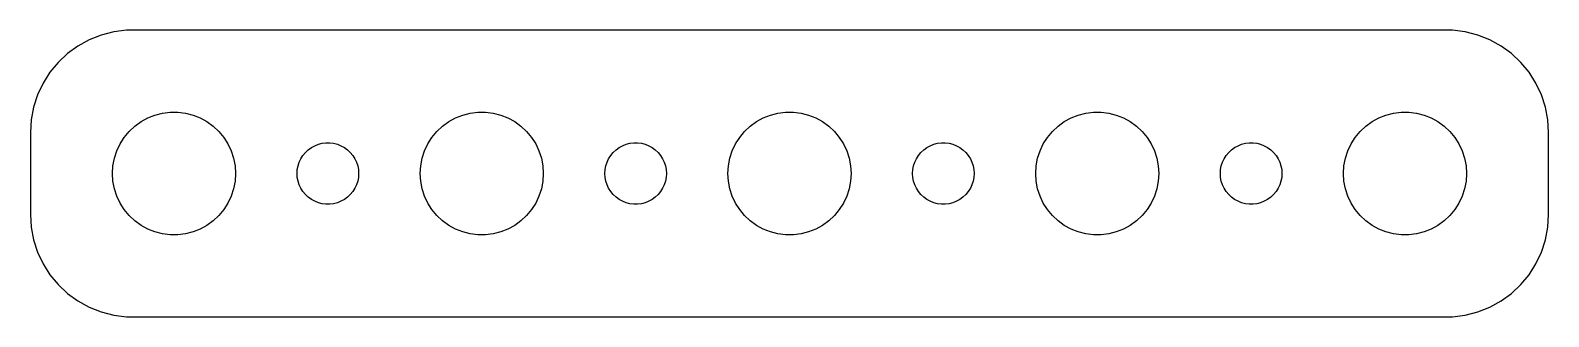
# Model space of a CAD drawing. Header units: metres. Extents: x -37 to 37, y 17 to 31.
import ezdxf

# ---------------------------------------------------------------- set-up
doc = ezdxf.new("R2010")
doc.units = ezdxf.units.M

msp = doc.modelspace()

# ---------------------------------------------------------------- linework, layer by layer
for p, q in [((-34.1289, 30.5241), (-34.6791, 30.2216)), ((-33.5451, 30.7553), (-34.1289, 30.5241)), ((-32.9369, 30.9114), (-33.5451, 30.7553)), ((-32.3139, 30.9901), (-32.9369, 30.9114)), ((32.3139, 30.9901), (-32.3139, 30.9901)), ((32.9369, 30.9114), (32.3139, 30.9901)), ((33.5451, 30.7553), (32.9369, 30.9114)), ((34.1289, 30.5241), (33.5451, 30.7553)), ((34.6791, 30.2216), (34.1289, 30.5241)), ((-35.1871, 29.8526), (-35.6448, 29.4227)), ((-34.6791, 30.2216), (-35.1871, 29.8526)), ((35.1871, 29.8526), (34.6791, 30.2216)), ((35.6448, 29.4227), (35.1871, 29.8526)), ((-36.0451, 28.9389), (-36.3815, 28.4088)), ((-35.6448, 29.4227), (-36.0451, 28.9389)), ((36.0451, 28.9389), (35.6448, 29.4227)), ((36.3815, 28.4088), (36.0451, 28.9389)), ((-36.3815, 28.4088), (-36.6489, 27.8406)), ((36.6489, 27.8406), (36.3815, 28.4088)), ((-36.6489, 27.8406), (-36.8429, 27.2434)), ((36.8429, 27.2434), (36.6489, 27.8406)), ((-36.8429, 27.2434), (-36.9606, 26.6267)), ((-31.6075, 26.533), (-31.2773, 26.7145)), ((-31.2773, 26.7145), (-30.927, 26.8532)), ((-30.927, 26.8532), (-30.5621, 26.9469)), ((-30.5621, 26.9469), (-30.1884, 26.9941)), ((-30.1884, 26.9941), (-29.8116, 26.9941)), ((-29.8116, 26.9941), (-29.4379, 26.9469)), ((-29.4379, 26.9469), (-29.0729, 26.8532)), ((-29.0729, 26.8532), (-28.7227, 26.7145)), ((-28.7227, 26.7145), (-28.3925, 26.533)), ((-16.6075, 26.533), (-16.2773, 26.7145)), ((-16.2773, 26.7145), (-15.927, 26.8532)), ((-15.927, 26.8532), (-15.5621, 26.9469)), ((-15.5621, 26.9469), (-15.1884, 26.9941)), ((-15.1884, 26.9941), (-14.8116, 26.9941)), ((-14.8116, 26.9941), (-14.4379, 26.9469)), ((-14.4379, 26.9469), (-14.0729, 26.8532)), ((-14.0729, 26.8532), (-13.7227, 26.7145)), ((-13.7227, 26.7145), (-13.3925, 26.533)), ((-1.60747, 26.533), (-1.27733, 26.7145)), ((-1.27733, 26.7145), (-0.92705, 26.8532)), ((-0.92705, 26.8532), (-0.56213, 26.9469)), ((-0.56213, 26.9469), (-0.18837, 26.9941)), ((-0.18837, 26.9941), (0.18837, 26.9941)), ((0.18837, 26.9941), (0.56213, 26.9469)), ((0.56213, 26.9469), (0.92705, 26.8532)), ((0.92705, 26.8532), (1.27733, 26.7145)), ((1.27733, 26.7145), (1.60747, 26.533)), ((13.3925, 26.533), (13.7227, 26.7145)), ((13.7227, 26.7145), (14.0729, 26.8532)), ((14.0729, 26.8532), (14.4379, 26.9469)), ((14.4379, 26.9469), (14.8116, 26.9941)), ((14.8116, 26.9941), (15.1884, 26.9941)), ((15.1884, 26.9941), (15.5621, 26.9469)), ((15.5621, 26.9469), (15.927, 26.8532)), ((15.927, 26.8532), (16.2773, 26.7145)), ((16.2773, 26.7145), (16.6075, 26.533)), ((28.3925, 26.533), (28.7227, 26.7145)), ((28.7227, 26.7145), (29.0729, 26.8532)), ((29.0729, 26.8532), (29.4379, 26.9469)), ((29.4379, 26.9469), (29.8116, 26.9941)), ((29.8116, 26.9941), (30.1884, 26.9941)), ((30.1884, 26.9941), (30.5621, 26.9469)), ((30.5621, 26.9469), (30.927, 26.8532)), ((30.927, 26.8532), (31.2773, 26.7145)), ((31.2773, 26.7145), (31.6075, 26.533)), ((36.9606, 26.6267), (36.8429, 27.2434)), ((-36.9606, 26.6267), (-37, 26)), ((-37, 26), (-37, 22)), ((-32.427, 25.7634), (-32.1869, 26.0536)), ((-32.1869, 26.0536), (-31.9123, 26.3115)), ((-31.9123, 26.3115), (-31.6075, 26.533)), ((-28.3925, 26.533), (-28.0877, 26.3115)), ((-28.0877, 26.3115), (-27.8131, 26.0536)), ((-27.8131, 26.0536), (-27.5729, 25.7634)), ((-17.427, 25.7634), (-17.1869, 26.0536)), ((-17.1869, 26.0536), (-16.9123, 26.3115)), ((-16.9123, 26.3115), (-16.6075, 26.533)), ((-13.3925, 26.533), (-13.0877, 26.3115)), ((-13.0877, 26.3115), (-12.8131, 26.0536)), ((-12.8131, 26.0536), (-12.5729, 25.7634)), ((-2.42705, 25.7634), (-2.1869, 26.0536)), ((-2.1869, 26.0536), (-1.91226, 26.3115)), ((-1.91226, 26.3115), (-1.60747, 26.533)), ((1.60747, 26.533), (1.91226, 26.3115)), ((1.91226, 26.3115), (2.1869, 26.0536)), ((2.1869, 26.0536), (2.42705, 25.7634)), ((12.5729, 25.7634), (12.8131, 26.0536)), ((12.8131, 26.0536), (13.0877, 26.3115)), ((13.0877, 26.3115), (13.3925, 26.533)), ((16.6075, 26.533), (16.9123, 26.3115)), ((16.9123, 26.3115), (17.1869, 26.0536)), ((17.1869, 26.0536), (17.427, 25.7634)), ((27.5729, 25.7634), (27.8131, 26.0536)), ((27.8131, 26.0536), (28.0877, 26.3115)), ((28.0877, 26.3115), (28.3925, 26.533)), ((31.6075, 26.533), (31.9123, 26.3115)), ((31.9123, 26.3115), (32.1869, 26.0536)), ((32.1869, 26.0536), (32.427, 25.7634)), ((37, 26), (36.9606, 26.6267)), ((37, 22), (37, 26)), ((-32.7893, 25.1044), (-32.6289, 25.4453)), ((-32.6289, 25.4453), (-32.427, 25.7634)), ((-27.5729, 25.7634), (-27.3711, 25.4453)), ((-27.3711, 25.4453), (-27.2107, 25.1044)), ((-23.4561, 25.1558), (-23.3037, 25.2665)), ((-23.3037, 25.2665), (-23.1387, 25.3572)), ((-23.1387, 25.3572), (-22.9635, 25.4266)), ((-22.9635, 25.4266), (-22.7811, 25.4734)), ((-22.7811, 25.4734), (-22.5942, 25.497)), ((-22.5942, 25.497), (-22.4058, 25.497)), ((-22.4058, 25.497), (-22.2189, 25.4734)), ((-22.2189, 25.4734), (-22.0365, 25.4266)), ((-22.0365, 25.4266), (-21.8613, 25.3572)), ((-21.8613, 25.3572), (-21.6963, 25.2665)), ((-21.6963, 25.2665), (-21.5439, 25.1558)), ((-17.7893, 25.1044), (-17.6289, 25.4453)), ((-17.6289, 25.4453), (-17.427, 25.7634)), ((-12.5729, 25.7634), (-12.3711, 25.4453)), ((-12.3711, 25.4453), (-12.2107, 25.1044)), ((-8.45613, 25.1558), (-8.30373, 25.2665)), ((-8.30373, 25.2665), (-8.13866, 25.3572)), ((-8.13866, 25.3572), (-7.96352, 25.4266)), ((-7.96352, 25.4266), (-7.78107, 25.4734)), ((-7.78107, 25.4734), (-7.59418, 25.497)), ((-7.59418, 25.497), (-7.40581, 25.497)), ((-7.40581, 25.497), (-7.21892, 25.4734)), ((-7.21892, 25.4734), (-7.03647, 25.4266)), ((-7.03647, 25.4266), (-6.86133, 25.3572)), ((-6.86133, 25.3572), (-6.69626, 25.2665)), ((-6.69626, 25.2665), (-6.54385, 25.1558)), ((-2.78932, 25.1044), (-2.62891, 25.4453)), ((-2.62891, 25.4453), (-2.42705, 25.7634)), ((2.42705, 25.7634), (2.62891, 25.4453)), ((2.62891, 25.4453), (2.78932, 25.1044)), ((6.54385, 25.1558), (6.69626, 25.2665)), ((6.69626, 25.2665), (6.86133, 25.3572)), ((6.86133, 25.3572), (7.03647, 25.4266)), ((7.03647, 25.4266), (7.21892, 25.4734)), ((7.21892, 25.4734), (7.40581, 25.497)), ((7.40581, 25.497), (7.59418, 25.497)), ((7.59418, 25.497), (7.78107, 25.4734)), ((7.78107, 25.4734), (7.96352, 25.4266)), ((7.96352, 25.4266), (8.13866, 25.3572)), ((8.13866, 25.3572), (8.30373, 25.2665)), ((8.30373, 25.2665), (8.45613, 25.1558)), ((12.2107, 25.1044), (12.3711, 25.4453)), ((12.3711, 25.4453), (12.5729, 25.7634)), ((17.427, 25.7634), (17.6289, 25.4453)), ((17.6289, 25.4453), (17.7893, 25.1044)), ((21.5439, 25.1558), (21.6963, 25.2665)), ((21.6963, 25.2665), (21.8613, 25.3572)), ((21.8613, 25.3572), (22.0365, 25.4266)), ((22.0365, 25.4266), (22.2189, 25.4734)), ((22.2189, 25.4734), (22.4058, 25.497)), ((22.4058, 25.497), (22.5942, 25.497)), ((22.5942, 25.497), (22.7811, 25.4734)), ((22.7811, 25.4734), (22.9635, 25.4266)), ((22.9635, 25.4266), (23.1387, 25.3572)), ((23.1387, 25.3572), (23.3037, 25.2665)), ((23.3037, 25.2665), (23.4561, 25.1558)), ((27.2107, 25.1044), (27.3711, 25.4453)), ((27.3711, 25.4453), (27.5729, 25.7634)), ((32.427, 25.7634), (32.6289, 25.4453)), ((32.6289, 25.4453), (32.7893, 25.1044)), ((-32.9763, 24.376), (-32.9057, 24.7461)), ((-32.9057, 24.7461), (-32.7893, 25.1044)), ((-27.2107, 25.1044), (-27.0942, 24.7461)), ((-27.0942, 24.7461), (-27.0237, 24.376)), ((-23.9529, 24.373), (-23.8947, 24.5522)), ((-23.8947, 24.5522), (-23.8145, 24.7226)), ((-23.8145, 24.7226), (-23.7135, 24.8817)), ((-23.7135, 24.8817), (-23.5934, 25.0268)), ((-23.5934, 25.0268), (-23.4561, 25.1558)), ((-21.5439, 25.1558), (-21.4065, 25.0268)), ((-21.4065, 25.0268), (-21.2865, 24.8817)), ((-21.2865, 24.8817), (-21.1855, 24.7226)), ((-21.1855, 24.7226), (-21.1053, 24.5522)), ((-21.1053, 24.5522), (-21.0471, 24.373)), ((-17.9763, 24.376), (-17.9057, 24.7461)), ((-17.9057, 24.7461), (-17.7893, 25.1044)), ((-12.2107, 25.1044), (-12.0942, 24.7461)), ((-12.0942, 24.7461), (-12.0237, 24.376)), ((-8.95287, 24.373), (-8.89465, 24.5522)), ((-8.89465, 24.5522), (-8.81445, 24.7226)), ((-8.81445, 24.7226), (-8.71352, 24.8817)), ((-8.71352, 24.8817), (-8.59344, 25.0268)), ((-8.59344, 25.0268), (-8.45613, 25.1558)), ((-6.54385, 25.1558), (-6.40654, 25.0268)), ((-6.40654, 25.0268), (-6.28647, 24.8817)), ((-6.28647, 24.8817), (-6.18553, 24.7226)), ((-6.18553, 24.7226), (-6.10533, 24.5522)), ((-6.10533, 24.5522), (-6.04712, 24.373)), ((-2.97633, 24.376), (-2.90575, 24.7461)), ((-2.90575, 24.7461), (-2.78932, 25.1044)), ((2.78932, 25.1044), (2.90575, 24.7461)), ((2.90575, 24.7461), (2.97633, 24.376)), ((6.04712, 24.373), (6.10533, 24.5522)), ((6.10533, 24.5522), (6.18553, 24.7226)), ((6.18553, 24.7226), (6.28647, 24.8817)), ((6.28647, 24.8817), (6.40654, 25.0268)), ((6.40654, 25.0268), (6.54385, 25.1558)), ((8.45613, 25.1558), (8.59344, 25.0268)), ((8.59344, 25.0268), (8.71352, 24.8817)), ((8.71352, 24.8817), (8.81445, 24.7226)), ((8.81445, 24.7226), (8.89465, 24.5522)), ((8.89465, 24.5522), (8.95287, 24.373)), ((12.0237, 24.376), (12.0942, 24.7461)), ((12.0942, 24.7461), (12.2107, 25.1044)), ((17.7893, 25.1044), (17.9057, 24.7461)), ((17.9057, 24.7461), (17.9763, 24.376)), ((21.0471, 24.373), (21.1053, 24.5522)), ((21.1053, 24.5522), (21.1855, 24.7226)), ((21.1855, 24.7226), (21.2865, 24.8817)), ((21.2865, 24.8817), (21.4065, 25.0268)), ((21.4065, 25.0268), (21.5439, 25.1558)), ((23.4561, 25.1558), (23.5934, 25.0268)), ((23.5934, 25.0268), (23.7135, 24.8817)), ((23.7135, 24.8817), (23.8145, 24.7226)), ((23.8145, 24.7226), (23.8947, 24.5522)), ((23.8947, 24.5522), (23.9529, 24.373)), ((27.0237, 24.376), (27.0942, 24.7461)), ((27.0942, 24.7461), (27.2107, 25.1044)), ((32.7893, 25.1044), (32.9057, 24.7461)), ((32.9057, 24.7461), (32.9763, 24.376)), ((-33, 24), (-32.9763, 24.376)), ((-32.9763, 23.624), (-33, 24)), ((-27.0237, 24.376), (-27, 24)), ((-27, 24), (-27.0237, 23.624)), ((-24, 24), (-23.9882, 24.188)), ((-23.9882, 23.812), (-24, 24)), ((-23.9882, 24.188), (-23.9529, 24.373)), ((-23.9529, 23.627), (-23.9882, 23.812)), ((-21.0471, 24.373), (-21.0118, 24.188)), ((-21.0118, 23.812), (-21.0471, 23.627)), ((-21.0118, 24.188), (-21, 24)), ((-21, 24), (-21.0118, 23.812)), ((-18, 24), (-17.9763, 24.376)), ((-17.9763, 23.624), (-18, 24)), ((-12.0237, 24.376), (-12, 24)), ((-12, 24), (-12.0237, 23.624)), ((-9, 24), (-8.98816, 24.188)), ((-8.98816, 23.812), (-9, 24)), ((-8.98816, 24.188), (-8.95287, 24.373)), ((-8.95287, 23.627), (-8.98816, 23.812)), ((-6.04712, 24.373), (-6.01183, 24.188)), ((-6.01183, 23.812), (-6.04712, 23.627)), ((-6.01183, 24.188), (-6, 24)), ((-6, 24), (-6.01183, 23.812)), ((-3, 24), (-2.97633, 24.376)), ((-2.97633, 23.624), (-3, 24)), ((2.97633, 24.376), (3, 24)), ((3, 24), (2.97633, 23.624)), ((6, 24), (6.01183, 24.188)), ((6.01183, 23.812), (6, 24)), ((6.01183, 24.188), (6.04712, 24.373)), ((6.04712, 23.627), (6.01183, 23.812)), ((8.95287, 24.373), (8.98816, 24.188)), ((8.98816, 23.812), (8.95287, 23.627)), ((8.98816, 24.188), (9, 24)), ((9, 24), (8.98816, 23.812)), ((12, 24), (12.0237, 24.376)), ((12.0237, 23.624), (12, 24)), ((17.9763, 24.376), (18, 24)), ((18, 24), (17.9763, 23.624)), ((21, 24), (21.0118, 24.188)), ((21.0118, 23.812), (21, 24)), ((21.0118, 24.188), (21.0471, 24.373)), ((21.0471, 23.627), (21.0118, 23.812)), ((23.9529, 24.373), (23.9882, 24.188)), ((23.9882, 23.812), (23.9529, 23.627)), ((23.9882, 24.188), (24, 24)), ((24, 24), (23.9882, 23.812)), ((27, 24), (27.0237, 24.376)), ((27.0237, 23.624), (27, 24)), ((32.9763, 24.376), (33, 24)), ((33, 24), (32.9763, 23.624)), ((-32.9057, 23.2539), (-32.9763, 23.624)), ((-32.7893, 22.8956), (-32.9057, 23.2539)), ((-27.0942, 23.2539), (-27.2107, 22.8956)), ((-27.0237, 23.624), (-27.0942, 23.2539)), ((-23.8947, 23.4478), (-23.9529, 23.627)), ((-23.8145, 23.2774), (-23.8947, 23.4478)), ((-23.7135, 23.1183), (-23.8145, 23.2774)), ((-23.5934, 22.9732), (-23.7135, 23.1183)), ((-23.4561, 22.8442), (-23.5934, 22.9732)), ((-21.4065, 22.9732), (-21.5439, 22.8442)), ((-21.2865, 23.1183), (-21.4065, 22.9732)), ((-21.1855, 23.2774), (-21.2865, 23.1183)), ((-21.1053, 23.4478), (-21.1855, 23.2774)), ((-21.0471, 23.627), (-21.1053, 23.4478)), ((-17.9057, 23.2539), (-17.9763, 23.624)), ((-17.7893, 22.8956), (-17.9057, 23.2539)), ((-12.0942, 23.2539), (-12.2107, 22.8956)), ((-12.0237, 23.624), (-12.0942, 23.2539)), ((-8.89465, 23.4478), (-8.95287, 23.627)), ((-8.81445, 23.2774), (-8.89465, 23.4478)), ((-8.71352, 23.1183), (-8.81445, 23.2774)), ((-8.59344, 22.9732), (-8.71352, 23.1183)), ((-8.45613, 22.8442), (-8.59344, 22.9732)), ((-6.40654, 22.9732), (-6.54385, 22.8442)), ((-6.28647, 23.1183), (-6.40654, 22.9732)), ((-6.18553, 23.2774), (-6.28647, 23.1183)), ((-6.10533, 23.4478), (-6.18553, 23.2774)), ((-6.04712, 23.627), (-6.10533, 23.4478)), ((-2.90575, 23.2539), (-2.97633, 23.624)), ((-2.78932, 22.8956), (-2.90575, 23.2539)), ((2.90575, 23.2539), (2.78932, 22.8956)), ((2.97633, 23.624), (2.90575, 23.2539)), ((6.10533, 23.4478), (6.04712, 23.627)), ((6.18553, 23.2774), (6.10533, 23.4478)), ((6.28647, 23.1183), (6.18553, 23.2774)), ((6.40654, 22.9732), (6.28647, 23.1183)), ((6.54385, 22.8442), (6.40654, 22.9732)), ((8.59344, 22.9732), (8.45613, 22.8442)), ((8.71352, 23.1183), (8.59344, 22.9732)), ((8.81445, 23.2774), (8.71352, 23.1183)), ((8.89465, 23.4478), (8.81445, 23.2774)), ((8.95287, 23.627), (8.89465, 23.4478)), ((12.0942, 23.2539), (12.0237, 23.624)), ((12.2107, 22.8956), (12.0942, 23.2539)), ((17.9057, 23.2539), (17.7893, 22.8956)), ((17.9763, 23.624), (17.9057, 23.2539)), ((21.1053, 23.4478), (21.0471, 23.627)), ((21.1855, 23.2774), (21.1053, 23.4478)), ((21.2865, 23.1183), (21.1855, 23.2774)), ((21.4065, 22.9732), (21.2865, 23.1183)), ((21.5439, 22.8442), (21.4065, 22.9732)), ((23.5934, 22.9732), (23.4561, 22.8442)), ((23.7135, 23.1183), (23.5934, 22.9732)), ((23.8145, 23.2774), (23.7135, 23.1183)), ((23.8947, 23.4478), (23.8145, 23.2774)), ((23.9529, 23.627), (23.8947, 23.4478)), ((27.0942, 23.2539), (27.0237, 23.624)), ((27.2107, 22.8956), (27.0942, 23.2539)), ((32.9057, 23.2539), (32.7893, 22.8956)), ((32.9763, 23.624), (32.9057, 23.2539)), ((-32.6289, 22.5547), (-32.7893, 22.8956)), ((-32.427, 22.2366), (-32.6289, 22.5547)), ((-32.1869, 21.9464), (-32.427, 22.2366)), ((-27.5729, 22.2366), (-27.8131, 21.9464)), ((-27.3711, 22.5547), (-27.5729, 22.2366)), ((-27.2107, 22.8956), (-27.3711, 22.5547)), ((-23.3037, 22.7335), (-23.4561, 22.8442)), ((-23.1387, 22.6428), (-23.3037, 22.7335)), ((-22.9635, 22.5734), (-23.1387, 22.6428)), ((-22.7811, 22.5266), (-22.9635, 22.5734)), ((-22.5942, 22.503), (-22.7811, 22.5266)), ((-22.4058, 22.503), (-22.5942, 22.503)), ((-22.2189, 22.5266), (-22.4058, 22.503)), ((-22.0365, 22.5734), (-22.2189, 22.5266)), ((-21.8613, 22.6428), (-22.0365, 22.5734)), ((-21.6963, 22.7335), (-21.8613, 22.6428)), ((-21.5439, 22.8442), (-21.6963, 22.7335)), ((-17.6289, 22.5547), (-17.7893, 22.8956)), ((-17.427, 22.2366), (-17.6289, 22.5547)), ((-17.1869, 21.9464), (-17.427, 22.2366)), ((-12.5729, 22.2366), (-12.8131, 21.9464)), ((-12.3711, 22.5547), (-12.5729, 22.2366)), ((-12.2107, 22.8956), (-12.3711, 22.5547)), ((-8.30373, 22.7335), (-8.45613, 22.8442)), ((-8.13866, 22.6428), (-8.30373, 22.7335)), ((-7.96352, 22.5734), (-8.13866, 22.6428)), ((-7.78107, 22.5266), (-7.96352, 22.5734)), ((-7.59418, 22.503), (-7.78107, 22.5266)), ((-7.40581, 22.503), (-7.59418, 22.503)), ((-7.21892, 22.5266), (-7.40581, 22.503)), ((-7.03647, 22.5734), (-7.21892, 22.5266)), ((-6.86133, 22.6428), (-7.03647, 22.5734)), ((-6.69626, 22.7335), (-6.86133, 22.6428)), ((-6.54385, 22.8442), (-6.69626, 22.7335)), ((-2.62891, 22.5547), (-2.78932, 22.8956)), ((-2.42705, 22.2366), (-2.62891, 22.5547)), ((-2.1869, 21.9464), (-2.42705, 22.2366)), ((2.42705, 22.2366), (2.1869, 21.9464)), ((2.62891, 22.5547), (2.42705, 22.2366)), ((2.78932, 22.8956), (2.62891, 22.5547)), ((6.69626, 22.7335), (6.54385, 22.8442)), ((6.86133, 22.6428), (6.69626, 22.7335)), ((7.03647, 22.5734), (6.86133, 22.6428)), ((7.21892, 22.5266), (7.03647, 22.5734)), ((7.40581, 22.503), (7.21892, 22.5266)), ((7.59418, 22.503), (7.40581, 22.503)), ((7.78107, 22.5266), (7.59418, 22.503)), ((7.96352, 22.5734), (7.78107, 22.5266)), ((8.13866, 22.6428), (7.96352, 22.5734)), ((8.30373, 22.7335), (8.13866, 22.6428)), ((8.45613, 22.8442), (8.30373, 22.7335)), ((12.3711, 22.5547), (12.2107, 22.8956)), ((12.5729, 22.2366), (12.3711, 22.5547)), ((12.8131, 21.9464), (12.5729, 22.2366)), ((17.427, 22.2366), (17.1869, 21.9464)), ((17.6289, 22.5547), (17.427, 22.2366)), ((17.7893, 22.8956), (17.6289, 22.5547)), ((21.6963, 22.7335), (21.5439, 22.8442)), ((21.8613, 22.6428), (21.6963, 22.7335)), ((22.0365, 22.5734), (21.8613, 22.6428)), ((22.2189, 22.5266), (22.0365, 22.5734)), ((22.4058, 22.503), (22.2189, 22.5266)), ((22.5942, 22.503), (22.4058, 22.503)), ((22.7811, 22.5266), (22.5942, 22.503)), ((22.9635, 22.5734), (22.7811, 22.5266)), ((23.1387, 22.6428), (22.9635, 22.5734)), ((23.3037, 22.7335), (23.1387, 22.6428)), ((23.4561, 22.8442), (23.3037, 22.7335)), ((27.3711, 22.5547), (27.2107, 22.8956)), ((27.5729, 22.2366), (27.3711, 22.5547)), ((27.8131, 21.9464), (27.5729, 22.2366)), ((32.427, 22.2366), (32.1869, 21.9464)), ((32.6289, 22.5547), (32.427, 22.2366)), ((32.7893, 22.8956), (32.6289, 22.5547)), ((-37, 22), (-36.9606, 21.3733)), ((-31.9123, 21.6885), (-32.1869, 21.9464)), ((-31.6075, 21.467), (-31.9123, 21.6885)), ((-31.2773, 21.2855), (-31.6075, 21.467)), ((-28.3925, 21.467), (-28.7227, 21.2855)), ((-28.0877, 21.6885), (-28.3925, 21.467)), ((-27.8131, 21.9464), (-28.0877, 21.6885)), ((-16.9123, 21.6885), (-17.1869, 21.9464)), ((-16.6075, 21.467), (-16.9123, 21.6885)), ((-16.2773, 21.2855), (-16.6075, 21.467)), ((-13.3925, 21.467), (-13.7227, 21.2855)), ((-13.0877, 21.6885), (-13.3925, 21.467)), ((-12.8131, 21.9464), (-13.0877, 21.6885)), ((-1.91226, 21.6885), (-2.1869, 21.9464)), ((-1.60747, 21.467), (-1.91226, 21.6885)), ((-1.27733, 21.2855), (-1.60747, 21.467)), ((1.60747, 21.467), (1.27733, 21.2855)), ((1.91226, 21.6885), (1.60747, 21.467)), ((2.1869, 21.9464), (1.91226, 21.6885)), ((13.0877, 21.6885), (12.8131, 21.9464)), ((13.3925, 21.467), (13.0877, 21.6885)), ((13.7227, 21.2855), (13.3925, 21.467)), ((16.6075, 21.467), (16.2773, 21.2855)), ((16.9123, 21.6885), (16.6075, 21.467)), ((17.1869, 21.9464), (16.9123, 21.6885)), ((28.0877, 21.6885), (27.8131, 21.9464)), ((28.3925, 21.467), (28.0877, 21.6885)), ((28.7227, 21.2855), (28.3925, 21.467)), ((31.6075, 21.467), (31.2773, 21.2855)), ((31.9123, 21.6885), (31.6075, 21.467)), ((32.1869, 21.9464), (31.9123, 21.6885)), ((36.9606, 21.3733), (37, 22)), ((-36.9606, 21.3733), (-36.8429, 20.7566)), ((-36.8429, 20.7566), (-36.6489, 20.1594)), ((-30.927, 21.1468), (-31.2773, 21.2855)), ((-30.5621, 21.0531), (-30.927, 21.1468)), ((-30.1884, 21.0059), (-30.5621, 21.0531)), ((-29.8116, 21.0059), (-30.1884, 21.0059)), ((-29.4379, 21.0531), (-29.8116, 21.0059)), ((-29.0729, 21.1468), (-29.4379, 21.0531)), ((-28.7227, 21.2855), (-29.0729, 21.1468)), ((-15.927, 21.1468), (-16.2773, 21.2855)), ((-15.5621, 21.0531), (-15.927, 21.1468)), ((-15.1884, 21.0059), (-15.5621, 21.0531)), ((-14.8116, 21.0059), (-15.1884, 21.0059)), ((-14.4379, 21.0531), (-14.8116, 21.0059)), ((-14.0729, 21.1468), (-14.4379, 21.0531)), ((-13.7227, 21.2855), (-14.0729, 21.1468)), ((-0.92705, 21.1468), (-1.27733, 21.2855)), ((-0.56213, 21.0531), (-0.92705, 21.1468)), ((-0.18837, 21.0059), (-0.56213, 21.0531)), ((0.18837, 21.0059), (-0.18837, 21.0059)), ((0.56213, 21.0531), (0.18837, 21.0059)), ((0.92705, 21.1468), (0.56213, 21.0531)), ((1.27733, 21.2855), (0.92705, 21.1468)), ((14.0729, 21.1468), (13.7227, 21.2855)), ((14.4379, 21.0531), (14.0729, 21.1468)), ((14.8116, 21.0059), (14.4379, 21.0531)), ((15.1884, 21.0059), (14.8116, 21.0059)), ((15.5621, 21.0531), (15.1884, 21.0059)), ((15.927, 21.1468), (15.5621, 21.0531)), ((16.2773, 21.2855), (15.927, 21.1468)), ((29.0729, 21.1468), (28.7227, 21.2855)), ((29.4379, 21.0531), (29.0729, 21.1468)), ((29.8116, 21.0059), (29.4379, 21.0531)), ((30.1884, 21.0059), (29.8116, 21.0059)), ((30.5621, 21.0531), (30.1884, 21.0059)), ((30.927, 21.1468), (30.5621, 21.0531)), ((31.2773, 21.2855), (30.927, 21.1468)), ((36.6489, 20.1594), (36.8429, 20.7566)), ((36.8429, 20.7566), (36.9606, 21.3733)), ((-36.6489, 20.1594), (-36.3815, 19.5912)), ((36.3815, 19.5912), (36.6489, 20.1594)), ((-36.3815, 19.5912), (-36.0451, 19.0611)), ((36.0451, 19.0611), (36.3815, 19.5912)), ((-36.0451, 19.0611), (-35.6448, 18.5773)), ((-35.6448, 18.5773), (-35.1871, 18.1474)), ((35.1871, 18.1474), (35.6448, 18.5773)), ((35.6448, 18.5773), (36.0451, 19.0611)), ((-35.1871, 18.1474), (-34.6791, 17.7784)), ((-34.6791, 17.7784), (-34.1289, 17.4759)), ((34.1289, 17.4759), (34.6791, 17.7784)), ((34.6791, 17.7784), (35.1871, 18.1474)), ((-34.1289, 17.4759), (-33.5451, 17.2447)), ((-33.5451, 17.2447), (-32.9369, 17.0886)), ((-32.9369, 17.0886), (-32.3139, 17.0099)), ((32.3139, 17.0099), (32.9369, 17.0886)), ((32.9369, 17.0886), (33.5451, 17.2447)), ((33.5451, 17.2447), (34.1289, 17.4759)), ((-32.3139, 17.0099), (32.3139, 17.0099))]:
    msp.add_line(p, q)

doc.saveas('drawing.dxf')
